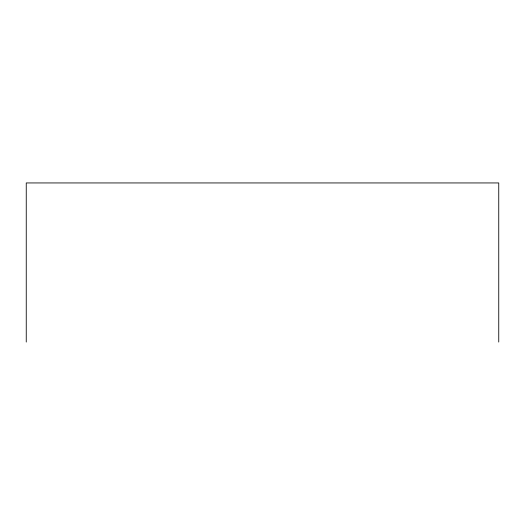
<?xml version="1.0" encoding="UTF-8"?>
<svg xmlns="http://www.w3.org/2000/svg" width="525" height="525" viewBox="0 0 525 525"><rect width="100%" height="100%" fill="white"/><g stroke="black" fill="none" stroke-linecap="round" stroke-linejoin="round"><path stroke-width="0.79" d="M498.75 342.057L498.75 182.943L26.25 182.943L26.25 342.057"/></g></svg>
